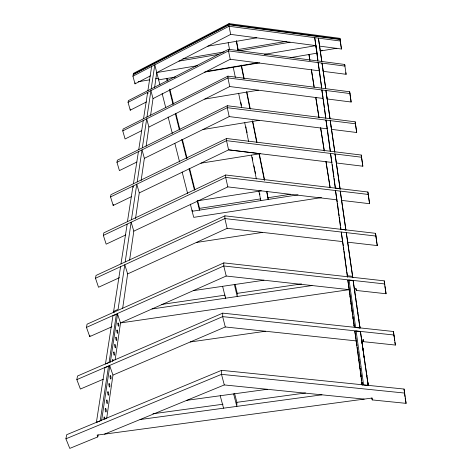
<?xml version="1.0" encoding="UTF-8"?>
<svg xmlns="http://www.w3.org/2000/svg" width="472" height="472" viewBox="0 0 472 472"><rect width="100%" height="100%" fill="white"/><g stroke="black" fill="none" stroke-linecap="round" stroke-linejoin="round"><path stroke-width="0.71" d="M234.537 393.329L236.861 402.333L236.844 406.386L233.61 393.902M238.283 50.528L236.472 40.521M225.569 296.947L225.545 298.204L222.613 286.321M361.694 340.123L363.416 339.875L363.694 341.698L395.4 345.067L393.459 331.497L222.749 313.137L222.672 316.635L225.28 326.972L356.171 340.896M354.596 290.504L354.82 291.944L354.366 288.917L355.976 288.669L356.242 290.445L386.055 293.749L384.208 280.84L223.84 262.886L223.769 265.972L226.212 276.031L349.174 289.66L349.681 292.693L349.575 292.062M341.457 199.113L345.911 230.183L340.235 191.095L341.651 200.388L369.582 203.703L367.894 192.004L225.716 174.994L225.663 177.413L227.817 186.882L336.866 199.821M221.575 370.331L66.682 434.712L65.921 438.807L69.785 448.4L97.804 436.889L97.144 435.131L371.948 398.055L372.231 399.92L406.079 403.348L404.044 389.046L221.575 370.331L221.492 374.343L224.288 384.934L364.195 399.106M352.767 277.607L346.271 232.619L347.728 242.189L377.293 245.587L375.529 233.321L224.92 215.84L224.861 218.56L227.144 228.324L342.666 241.605M336.188 161.748L340.147 189.372L335.002 153.972L336.377 162.987L362.838 166.215L361.227 155.04L226.589 138.502L226.542 140.668L228.578 149.854L331.84 162.439M331.373 128.166L334.825 152.25L330.223 120.614L331.556 129.363L356.702 132.502L355.156 121.811L227.303 105.74L227.262 107.687L229.185 116.59L327.249 128.826M327.019 97.798L330.046 118.897L325.904 90.471L327.196 98.961L351.15 102.017L349.663 91.763L227.941 76.145L227.905 77.91L229.734 86.541L323.096 98.441M146.497 101.917L130.243 110.194L128.054 102.335L228.489 50.887L344.973 66.092L344.678 64.463L228.525 49.283L228.489 50.887L230.23 59.265L319.32 70.829M319.438 45.029L321.804 61.431L318.405 38.12L319.621 46.126L341.498 49.017L339.905 38.338L229.062 23.6L229.02 26.261L230.684 34.391L315.874 45.631M197.603 200.517L199.562 208.376L199.461 210.134L197.137 200.836M192.246 210.093L192.163 211.267L298.038 194.824M158.793 78.812L158.645 79.856L175.366 77.036M135.523 218.619L139.264 192.847L136.774 184.186L131.422 219.751M154.592 87.585L156.769 72.57L197.514 65.667M106.666 418.475L112.955 375.081L109.781 365.953L104.902 367.599L96.388 422.434L100.223 420.935L108.525 366.13M115.15 359.906L120.502 323.007L117.563 314.081L112.967 315.691L105.462 364.018L109.067 362.549L116.383 314.252M122.614 308.629L127.646 273.902L124.791 264.757L118.083 309.39L113.634 311.384L114.082 312.729M129.599 260.196L133.812 231.144L131.151 222.241L125.18 261.954M141.14 180.528L144.361 158.303L142.025 149.884L137.21 181.921M146.108 146.279L148.892 127.033L146.692 118.844L142.332 147.854M150.621 115.109L153.017 98.571L150.934 90.618L146.969 117.003M151.17 88.937L154.792 64.829L159.919 84.854M101.563 420.753L109.781 365.953M110.318 362.372L117.563 314.081M97.804 436.889L98.117 434.842M127.446 221.639L132.986 186.021L133.381 187.384M113.634 311.384L120.578 266.704M120.98 263.901L127.163 224.129M133.434 183.755L138.42 151.671M138.738 149.636L143.252 120.578M143.541 118.732L147.647 92.3L148.007 93.674M147.889 90.618L151.642 66.469M111.917 326.76L89.739 336.601L89.969 335.321M131.641 196.576L113.174 205.473L113.38 204.335M130.243 110.194L130.449 109.056M150.438 75.868L135.01 83.845L135.198 82.795M119.499 277.654L98.524 287.265L95.497 278.268L96.022 275.442L224.92 215.84M113.174 205.473L110.548 196.936L110.967 194.67L226.589 138.502M136.898 162.002L119.422 170.598L116.962 162.291L117.339 160.238L227.303 105.74M141.529 130.744L125.086 138.986L122.767 130.903L123.115 129.039L227.941 76.145M128.054 102.335L128.372 100.63L228.525 49.283M103.368 379.199L80.388 389.04L76.842 379.618L77.508 376.019L222.749 313.137M89.739 336.601L86.465 327.379L87.055 324.187L223.84 262.886M135.01 83.845L132.939 76.193L133.476 73.355L229.062 23.6M125.835 234.897L106.165 244.16L103.356 235.392L103.822 232.867L225.716 174.994M133.316 74.145L229.062 24.337L340.041 39.082L340.395 41.04L229.02 26.261L132.939 76.193M133.228 74.635L229.056 24.798L340.123 39.548M156.852 72.552L230.684 34.391M153.081 98.559L230.301 59.254M122.767 130.903L227.905 77.91L349.994 93.556M148.963 127.021L229.805 86.535M116.962 162.291L227.262 107.687L355.516 123.788M144.438 158.291L229.256 116.578M110.548 196.936L226.542 140.668L361.629 157.235M139.435 192.818L228.654 149.842L260.308 153.695L200.978 163.176M103.356 235.392L225.663 177.413L368.343 194.452M133.812 231.144L227.899 186.871M95.497 278.268L224.861 218.56L376.031 236.071M127.7 273.896L227.233 228.312M86.465 327.379L223.769 265.972L384.774 283.955M226.212 276.031L120.543 322.931L349.174 289.66L349.174 289.312L349.41 290.758M76.842 379.618L222.672 316.635L394.108 335.026M112.991 375.075L225.28 326.972M65.921 438.807L221.492 374.343L404.781 393.076M104.507 434.14L224.288 384.934M207.833 46.197L256.768 37.831M182.77 58.965L224.041 51.944M237.794 49.601L286.303 41.347M178.982 61.112L218.914 54.321M239.239 50.864L290.062 42.226M264.32 54.363L315.939 45.619L316.429 49.188M320.057 50.598L322.234 50.227M138.184 81.762L149.789 79.803M155.589 78.824L158.492 78.334M320.199 51.053L336.872 48.238M206.406 71.425L257.582 62.794M204.435 72.139L259.677 62.829M290.203 57.684L317.096 53.147M323.066 70.204L325.751 88.825L322.004 63.089L323.237 71.337L346.106 74.305L344.678 64.463M204.771 99.079L258.402 90.176M202.972 129.511L259.305 120.33M198.682 200.63L261.34 190.841M199.556 208.376L260.621 198.883M267.889 197.75L290.428 194.252M321.467 197.597L193.721 217.362L190.346 204.122M196.287 242.49L262.668 232.383M347.504 240.879L352.796 277.607M193.29 290.646L263.948 280.215M161.802 304.422L225.12 295.136M237.487 293.318L301.531 283.92M152.002 308.971L311.998 285.542M354.248 327.049L347.876 280.374L349.109 280.191L353.139 280.557L360.012 327.934M190.24 341.982L265.47 331.25M362.201 385.252L354.832 331.297L356.148 331.108L360.431 331.486L368.278 385.606M356.336 340.884L357.033 345.941M186.853 400.309L267.27 389.288M152.91 413.773L223.002 404.221M236.879 402.333L305.514 392.981M140.054 419.537L321.945 394.822M343.345 245.918L341.262 232.041L347.233 275.736L352.531 276.327L352.749 277.743M345.787 229.893L340.802 229.315L335.509 190.535L337.25 201.975M339.97 188.641L335.256 188.074L330.524 153.424L331.922 162.427M360.059 368.638L360.018 368.231M220.206 395.737L223.569 408.192M133.476 73.355L133.83 74.664M162.108 93.426L165.749 107.71M168.12 116.991L172.309 133.423M174.858 143.417L179.596 161.99M182.145 171.985L187.608 193.414M167.123 78.387L167.837 81.243M169.796 89.102L173.537 104.1M175.855 113.386L179.956 129.812M182.452 139.812L187.083 158.38M189.579 168.38L194.93 189.809M166.569 78.523L167.106 80.665M169.43 89.963L173.006 104.271M175.324 113.569L179.437 130.024M181.761 139.323L186.587 158.633M189.095 168.646L194.458 190.104M234.389 284.581L237.227 296.493L237.239 293.354L235.08 284.262M240.856 102.436L241.452 105.315M245.912 126.903L246.213 128.343M246.508 129.782L247.104 132.656M252.16 157.123L252.756 160.002M253.948 165.76L254.691 169.354M254.986 170.793L255.582 173.672M259.6 193.101L259.895 194.541M228.171 42.722L229.598 49.643M233.251 67.284L235.339 77.373M238.62 93.226L241.605 107.64M244.732 122.773L248.614 141.506M251.446 155.2L256.367 178.982M258.904 191.231L260.839 200.6M241.428 65.106L244.189 78.8M246.809 91.775L250.296 109.067M252.762 121.322L256.98 142.22M259.305 153.748L264.68 180.416M266.857 191.225L268.232 199.45L266.633 191.514M236.325 41.329L238.283 51.029M241.286 65.927L243.912 78.918M246.531 91.91L249.883 108.513M252.355 120.779L256.727 142.432M259.057 153.984L264.302 179.968M340.695 43.813L340.56 43.064L340.914 45.642M406.079 403.348L405.171 397.937M341.002 46.285L341.498 49.017M345.805 72.659L346.106 74.305M351.15 102.017L349.663 91.763M356.702 132.502L355.156 121.811M362.838 166.215L361.227 155.04M376.916 243.517L377.293 245.587M386.055 293.749L384.94 286.427M394.881 342.235L395.4 345.067M369.582 203.703L367.894 192.004M360.761 373.877L360.673 373.352L360.832 374.609M354.183 325.763L354.077 325.155L354.23 326.311M356.673 343.999L356.779 344.584L356.726 344.171M358.513 357.44L358.425 356.915L358.466 357.298M350.525 299.012L350.631 299.637L350.59 299.277M351.493 306.086L351.599 306.706L351.551 306.334M352.478 313.284L352.584 313.898L352.431 312.783M308.995 54.486L309.915 60.292M311.414 69.732L314.069 86.429M315.797 97.315L319.025 117.646M320.641 127.806L324.329 151.04M326.058 161.931L330.093 187.337M308.948 54.551L309.874 60.369M311.373 69.821L314.146 87.273M315.762 97.45L318.995 117.811M320.612 127.989L324.193 150.527M325.928 161.436L330.087 187.608M347.233 275.736L347.451 277.135M347.876 280.374L350.425 297.661M354.832 331.297L356.124 339.516M316.464 49.041L314.712 37.63L317.898 60.959M316.677 50.41L316.995 52.463M317.213 53.902L317.438 55.36M319.302 70.127L318.14 62.587L321.633 88.158M323.054 97.722L321.857 89.951L325.704 118.106M327.32 128.815L325.969 120.077L330.229 151.235M351.315 304.717L351.085 303.272L351.363 305.26M352.295 311.88L352.065 310.44L352.348 312.458M353.292 319.172L353.062 317.733L353.215 318.865M353.351 319.78L353.587 321.22L353.428 320.081M357.552 350.295L357.316 348.861L357.481 350.082M357.623 351.032L357.859 352.466L357.693 351.245M359.758 366.443L359.522 365.009L359.9 367.411M360.98 375.594L361.216 377.016L361.039 375.724M361.918 382.332L362.048 383.205M362.142 384.096L362.278 384.969M355.528 296.929C354.844 292.457 356.283 301.915 355.593 297.443M356.537 303.962C355.847 299.484 357.298 308.989 356.602 304.511M357.564 311.125C356.873 306.635 358.325 316.187 357.634 311.697M358.608 318.411C357.918 313.909 359.381 323.515 358.685 319.019M363.068 349.528C362.366 344.991 363.865 354.796 363.163 350.259M364.213 357.522C363.511 352.973 365.015 362.832 364.313 358.289M365.381 365.664C364.691 361.198 366.189 371.027 365.481 366.473M366.573 373.966C365.865 369.405 367.387 379.364 366.679 374.809M354.543 290.009L354.313 288.569L354.366 288.917M350.484 298.558L350.124 296.233L350.401 298.198M356.614 343.386L356.242 341.008L356.543 343.15M358.643 358.295L358.956 360.496L358.578 358.106M362.195 384.196L361.877 382.255M371.936 397.896L372.231 399.92M355.971 288.569L356.242 290.445M363.387 339.574L363.694 341.698M319.237 43.524L319.385 44.527M331.09 126.177L331.279 127.499M353.139 280.557L359.929 327.963L355.658 327.592L349.109 280.191M360.431 331.486L368.166 385.447L363.605 385.063L356.148 331.108M340.501 42.498L339.905 38.338M316.623 50.616L317.892 59.897M319.408 70.812L320.683 80.134M320.877 81.567L321.662 87.302M323.267 99.155L324.459 107.893M324.659 109.351L325.857 118.088M327.521 130.278L330.418 151.453M332.217 164.604L333.911 176.97M334.111 178.428L335.403 187.88M343.545 247.357L343.84 249.523M344.035 250.962L345.711 263.211M345.911 264.65L346.696 270.415M346.896 271.854L347.587 276.899M350.625 299.1L351.41 304.877M351.611 306.316L352.301 311.373M352.495 312.812L352.796 314.977M352.991 316.423L353.286 318.588M353.487 320.028L354.277 325.804M357.227 347.386L357.522 349.551M357.723 350.997L358.513 356.773M358.708 358.218L358.909 359.664M359.103 361.109L359.404 363.275M359.599 364.72L359.894 366.886M360.095 368.331L360.39 370.496M360.59 371.942L361.281 376.992M361.475 378.438L361.776 380.603M361.971 382.049L362.266 384.214M337.445 203.42L338.63 212.099M338.831 213.545L339.126 215.716M339.321 217.161L340.507 225.834M340.707 227.28L341.002 229.451M375.529 233.321L376.792 242.826M384.208 280.84L384.757 285.035M393.459 331.497L393.736 333.645M393.925 335.079L394.203 337.226M394.385 338.66L394.663 340.808M404.044 389.046L404.563 393.147M404.734 394.515L404.994 396.568M104.064 419.272A1.894 0.478 83.5 0 1 104.277 416.894A1.894 0.478 83.5 0 1 104.996 419.254M112.59 361.517A1.764 0.425 82.6 0 1 112.66 359.44A1.764 0.425 82.6 0 1 113.333 360.785M368.119 384.733L367.558 380.998L368.119 384.733M362.254 343.817L361.717 340.241L362.254 343.817M359.977 327.91L359.446 324.394L359.977 327.91M106.513 400.409A1.853 0.466 83.2 0 0 107.061 403.501A1.853 0.466 83.2 0 0 107.392 401.271A1.853 0.466 83.2 0 0 106.513 400.409M107.74 392.126A1.835 0.454 83.1 0 0 108.283 395.188A1.835 0.454 83.1 0 0 108.601 392.999A1.835 0.454 83.1 0 0 107.74 392.126M108.944 383.99A1.817 0.448 82.9 0 0 109.48 387.028A1.817 0.448 82.9 0 0 109.799 384.875A1.817 0.448 82.9 0 0 108.944 383.99M110.129 375.995A1.799 0.443 82.8 0 0 110.66 379.01A1.799 0.443 82.8 0 0 110.967 376.898A1.799 0.443 82.8 0 0 110.129 375.995M105.268 408.852A1.87 0.472 83.3 0 0 105.816 411.967A1.87 0.472 83.3 0 0 106.153 409.696A1.87 0.472 83.3 0 0 105.268 408.852M114.731 344.855A1.735 0.413 82.4 0 0 115.245 347.776A1.735 0.413 82.4 0 0 115.534 345.805A1.735 0.413 82.4 0 0 114.731 344.855M115.817 337.551A1.717 0.401 82.2 0 0 116.319 340.442A1.717 0.401 82.2 0 0 116.602 338.512A1.717 0.401 82.2 0 0 115.817 337.551M116.879 330.37A1.699 0.395 82.1 0 0 117.38 333.244A1.699 0.395 82.1 0 0 117.658 331.338A1.699 0.395 82.1 0 0 116.879 330.37M117.923 323.308A1.687 0.389 82.1 0 0 118.419 326.158A1.687 0.389 82.1 0 0 118.69 324.288A1.687 0.389 82.1 0 0 117.923 323.308M113.634 352.289A1.746 0.419 82.5 0 0 114.153 355.227A1.746 0.419 82.5 0 0 114.442 353.227A1.746 0.419 82.5 0 0 113.634 352.289"/></g></svg>
